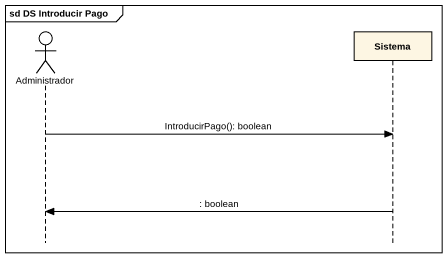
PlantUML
@startuml
mainframe sd DS Introducir Pago
hide footbox
actor Administrador
participant Sistema

Administrador -> Sistema : IntroducirPago(): boolean
Sistema -> Administrador : : boolean
@enduml
